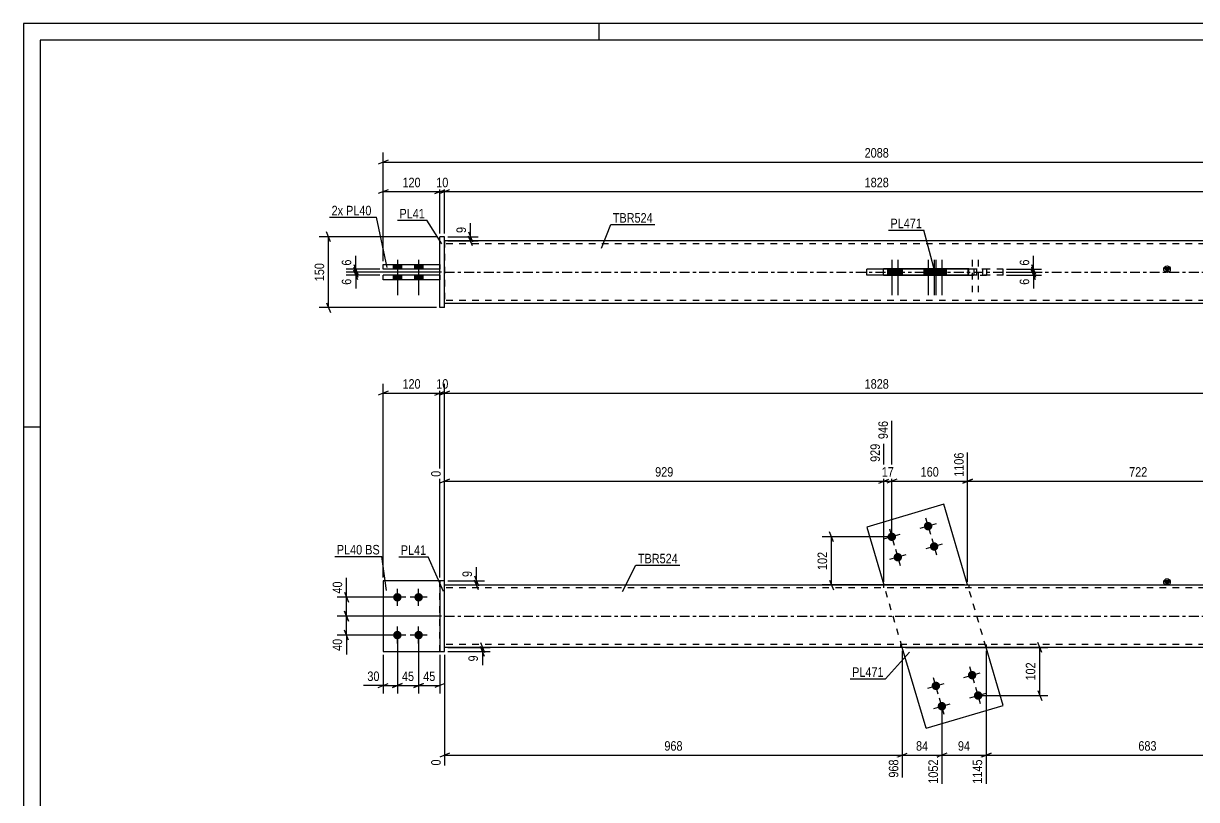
# Model space of a CAD drawing. Header units: millimetres. Extents: x 0 to 594, y 0 to 420.
# Drawn here: x 0 to 354.5, y 185.4 to 420 of the extents above; entities that cross this region are included whole.
import ezdxf

# ---------------------------------------------------------------- set-up
doc = ezdxf.new("R2010")
doc.units = ezdxf.units.MM
doc.linetypes.add('DXK_LINE_DOT2', pattern=[3.9198, 1.9599, -1.9599])
doc.linetypes.add('DXK_LINE_DOT3', pattern=[5.9187, 2.979, -0.9799, 0.9799, -0.9799])
doc.styles.add('Arial Narrow', font='ARIALN.TTF', dxfattribs={"height": 0.2})

# ---------------------------------------------------------------- blocks, each defined once
blk = doc.blocks.new('Unknown-585696487-1128')
at = {"color": 5, "linetype": 'Continuous'}
for p, q in [((594, 420), (0, 420)), ((0, 420), (0, 0)), ((174, 415), (174, 420)), ((589, 415), (5, 415)), ((5, 415), (5, 5)), ((5, 298), (0, 298))]:
    blk.add_line(p, q, dxfattribs=at)
blk = doc.blocks.new('Part-585696487-2000 - 1994')
at = {"linetype": 'Continuous'}
blk.add_hatch(color=2, dxfattribs=at).paths.add_polyline_path([(345.58, 250.28), (344.78, 251.68), (346.38, 251.68)])
at = {"color": 2, "linetype": 'Continuous'}
for p, q in [((127.28, 250.28), (388.43, 250.28)), ((345.58, 250.28), (344.78, 251.68)), ((344.78, 251.68), (346.38, 251.68)), ((346.38, 251.68), (345.58, 250.28)), ((388.43, 231.42), (127.28, 231.42))]:
    blk.add_line(p, q, dxfattribs=at)
at = {"color": 7, "linetype": 'DXK_LINE_DOT2'}
for p, q in [((127.28, 231.42), (127.28, 250.28)), ((388.43, 249.42), (127.28, 249.42)), ((259.86, 250.28), (259.86, 249.42)), ((285.73, 250.28), (285.73, 249.42)), ((388.43, 231.42), (388.43, 250.28)), ((388.43, 232.28), (127.28, 232.28)), ((265.18, 231.42), (265.18, 232.28)), ((291.05, 231.42), (291.05, 232.28))]:
    blk.add_line(p, q, dxfattribs=at)
at = {"color": 7, "linetype": 'DXK_LINE_DOT3'}
blk.add_line((127.28, 240.85), (388.43, 240.85), dxfattribs=at)
at = {"color": 2, "linetype": 'Continuous'}
blk.add_circle((345.58, 251.18), 1, dxfattribs=at)
blk = doc.blocks.new('Part-585696487-2017 - 1994')
at = {"color": 2, "linetype": 'Continuous'}
for p, q in [((125.85, 251.57), (108.71, 251.57)), ((108.71, 251.57), (108.71, 230.14)), ((108.71, 230.14), (125.85, 230.14))]:
    blk.add_line(p, q, dxfattribs=at)
at = {"color": 7, "linetype": 'DXK_LINE_DOT2'}
blk.add_line((125.85, 230.14), (125.85, 251.57), dxfattribs=at)
blk = doc.blocks.new('Part-585696487-2022 - 1994')
at = {"color": 7, "linetype": 'DXK_LINE_DOT2'}
for p, q in [((125.85, 251.57), (108.71, 251.57)), ((108.71, 251.57), (108.71, 230.14)), ((125.85, 230.14), (125.85, 251.57)), ((108.71, 230.14), (125.85, 230.14))]:
    blk.add_line(p, q, dxfattribs=at)
blk = doc.blocks.new('Part-585696487-2027 - 1994')
at = {"color": 2, "linetype": 'Continuous'}
for p, q in [((127.28, 251.57), (125.85, 251.57)), ((125.85, 251.57), (125.85, 230.14)), ((127.28, 230.14), (127.28, 251.57)), ((125.85, 230.14), (127.28, 230.14))]:
    blk.add_line(p, q, dxfattribs=at)
blk = doc.blocks.new('Part-585696487-2032 - 1994')
at = {"color": 2, "linetype": 'Continuous'}
for p, q in [((278.11, 274.69), (254.82, 267.8)), ((285.33, 250.28), (278.11, 274.69)), ((254.82, 267.8), (260, 250.28)), ((272.8, 207.02), (265.58, 231.42)), ((296.09, 213.9), (290.91, 231.42)), ((272.8, 207.02), (296.09, 213.9))]:
    blk.add_line(p, q, dxfattribs=at)
at = {"color": 7, "linetype": 'DXK_LINE_DOT2'}
for p, q in [((265.58, 231.42), (260, 250.28)), ((290.91, 231.42), (285.33, 250.28))]:
    blk.add_line(p, q, dxfattribs=at)
blk = doc.blocks.new('Bolt-585696487-2034 - 1994')
at = {"linetype": 'Continuous'}
for points in [[(112.99, 245.28, -1), (112.99, 247.85, -1)], [(119.42, 245.28, -1), (119.42, 247.85, -1)], [(112.99, 233.85, -1), (112.99, 236.42, -1)], [(119.42, 233.85, -1), (119.42, 236.42, -1)]]:
    blk.add_hatch(color=1, dxfattribs=at).paths.add_polyline_path(points)
at = {"color": 1, "linetype": 'Continuous'}
for p, q in [((112.99, 243.99), (112.99, 249.14)), ((119.42, 243.99), (119.42, 249.14)), ((115.56, 246.57), (110.42, 246.57)), ((121.99, 246.57), (116.85, 246.57)), ((112.99, 232.57), (112.99, 237.71)), ((119.42, 232.57), (119.42, 237.71)), ((115.56, 235.14), (110.42, 235.14)), ((121.99, 235.14), (116.85, 235.14))]:
    blk.add_line(p, q, dxfattribs=at)
blk = doc.blocks.new('Bolt-585696487-2035 - 1994')
at = {"linetype": 'Continuous'}
for points in [[(263.64, 265.19, -1), (261.17, 264.47, -1)], [(274.6, 268.44, -1), (272.13, 267.71, -1)], [(276.42, 262.27, -1), (273.96, 261.54, -1)], [(265.46, 259.03, -1), (263, 258.3, -1)]]:
    blk.add_hatch(color=1, dxfattribs=at).paths.add_polyline_path(points)
at = {"color": 1, "linetype": 'Continuous'}
for p, q in [((272.64, 270.54), (274.09, 265.6)), ((261.68, 267.3), (263.14, 262.36)), ((275.83, 268.8), (270.9, 267.34)), ((264.87, 265.56), (259.94, 264.1)), ((277.65, 262.63), (272.72, 261.18)), ((274.46, 264.37), (275.92, 259.44)), ((266.7, 259.39), (261.76, 257.94)), ((263.5, 261.13), (264.96, 256.2))]:
    blk.add_line(p, q, dxfattribs=at)
blk = doc.blocks.new('Bolt-585696487-2036 - 1994')
at = {"linetype": 'Continuous'}
for points in [[(285.45, 222.67, -1), (287.91, 223.4, -1)], [(274.49, 219.43, -1), (276.96, 220.16, -1)], [(287.27, 216.51, -1), (289.74, 217.24, -1)], [(276.31, 213.27, -1), (278.78, 214, -1)]]:
    blk.add_hatch(color=1, dxfattribs=at).paths.add_polyline_path(points)
at = {"color": 1, "linetype": 'Continuous'}
for p, q in [((284.22, 222.31), (289.15, 223.77)), ((287.41, 220.57), (285.95, 225.5)), ((273.26, 219.07), (278.19, 220.53)), ((276.45, 217.33), (274.99, 222.26)), ((286.04, 216.14), (290.97, 217.6)), ((289.23, 214.41), (287.78, 219.34)), ((275.08, 212.9), (280.01, 214.36)), ((278.27, 211.17), (276.82, 216.1))]:
    blk.add_line(p, q, dxfattribs=at)
blk = doc.blocks.new('Bolt-585696487-1689 - 1676')
at = {"linetype": 'Continuous'}
for points in [[(111.71, 345.69), (114.28, 345.69), (114.28, 347.11), (111.71, 347.11)], [(111.71, 345.69), (114.28, 345.69), (114.28, 347.11), (111.71, 347.11)], [(111.71, 342.54), (114.28, 342.54), (114.28, 343.97), (111.71, 343.97)], [(111.71, 342.54), (114.28, 342.54), (114.28, 343.97), (111.71, 343.97)], [(118.14, 345.69), (120.71, 345.69), (120.71, 347.11), (118.14, 347.11)], [(118.14, 345.69), (120.71, 345.69), (120.71, 347.11), (118.14, 347.11)], [(118.14, 342.54), (120.71, 342.54), (120.71, 343.97), (118.14, 343.97)], [(118.14, 342.54), (120.71, 342.54), (120.71, 343.97), (118.14, 343.97)]]:
    blk.add_hatch(color=1, dxfattribs=at).paths.add_polyline_path(points)
at = {"color": 1, "linetype": 'Continuous'}
for p, q in [((112.99, 348.54), (112.99, 337.83)), ((112.99, 348.54), (112.99, 337.83)), ((119.42, 348.54), (119.42, 337.83)), ((119.42, 348.54), (119.42, 337.83)), ((111.71, 347.11), (111.71, 345.69)), ((111.71, 347.11), (111.71, 345.69)), ((111.71, 343.97), (111.71, 342.54)), ((111.71, 343.97), (111.71, 342.54)), ((114.28, 347.11), (114.28, 345.69)), ((114.28, 347.11), (114.28, 345.69)), ((114.28, 343.97), (114.28, 342.54)), ((114.28, 343.97), (114.28, 342.54)), ((118.14, 347.11), (118.14, 345.69)), ((118.14, 347.11), (118.14, 345.69)), ((118.14, 343.97), (118.14, 342.54)), ((118.14, 343.97), (118.14, 342.54)), ((120.71, 347.11), (120.71, 345.69)), ((120.71, 347.11), (120.71, 345.69)), ((120.71, 343.97), (120.71, 342.54)), ((120.71, 343.97), (120.71, 342.54))]:
    blk.add_line(p, q, dxfattribs=at)
blk = doc.blocks.new('Part-585696487-1694 - 1676')
at = {"color": 2, "linetype": 'Continuous'}
for p, q in [((254.82, 343.97), (254.82, 345.69)), ((285.73, 345.69), (254.82, 345.69)), ((285.73, 343.97), (254.82, 343.97)), ((278.11, 343.97), (278.11, 345.69))]:
    blk.add_line(p, q, dxfattribs=at)
at = {"color": 7, "linetype": 'DXK_LINE_DOT2'}
for p, q in [((272.8, 343.97), (272.8, 345.69)), ((296.09, 345.69), (285.73, 345.69)), ((296.09, 343.97), (285.73, 343.97)), ((296.09, 343.97), (296.09, 345.69))]:
    blk.add_line(p, q, dxfattribs=at)
blk = doc.blocks.new('Part-585696487-1699 - 1676')
at = {"color": 2, "linetype": 'Continuous'}
for p, q in [((127.28, 355.54), (125.85, 355.54)), ((125.85, 334.11), (125.85, 355.54)), ((127.28, 334.11), (127.28, 355.54)), ((127.28, 334.11), (125.85, 334.11))]:
    blk.add_line(p, q, dxfattribs=at)
blk = doc.blocks.new('Part-585696487-1714 - 1676')
at = {"color": 2, "linetype": 'Continuous'}
for p, q in [((108.71, 347.11), (125.85, 347.11)), ((108.71, 345.69), (108.71, 347.11)), ((125.85, 345.69), (108.71, 345.69)), ((125.85, 347.11), (125.85, 345.69))]:
    blk.add_line(p, q, dxfattribs=at)
blk = doc.blocks.new('Part-585696487-1749 - 1676')
at = {"linetype": 'Continuous'}
blk.add_hatch(color=2, dxfattribs=at).paths.add_polyline_path([(345.58, 344.83), (344.78, 346.23), (346.38, 346.23)])
at = {"color": 2, "linetype": 'Continuous'}
for p, q in [((388.43, 354.26), (127.28, 354.26)), ((285.73, 345.83), (259.86, 345.83)), ((259.86, 345.69), (259.86, 345.83)), ((259.86, 343.97), (259.86, 343.83)), ((265.18, 345.69), (265.18, 345.83)), ((265.18, 343.97), (265.18, 343.83)), ((285.73, 343.83), (285.73, 345.83)), ((345.58, 344.83), (344.78, 346.23)), ((344.78, 346.23), (346.38, 346.23)), ((346.38, 346.23), (345.58, 344.83)), ((285.73, 343.83), (259.86, 343.83)), ((388.43, 335.4), (127.28, 335.4))]:
    blk.add_line(p, q, dxfattribs=at)
at = {"color": 7, "linetype": 'DXK_LINE_DOT2'}
for p, q in [((127.28, 354.26), (127.28, 335.4)), ((388.43, 353.4), (127.28, 353.4)), ((388.43, 354.26), (388.43, 335.4)), ((259.86, 343.83), (259.86, 345.69)), ((265.18, 343.83), (265.18, 345.69)), ((285.73, 345.83), (291.05, 345.83)), ((291.05, 345.83), (291.05, 343.83)), ((291.05, 343.83), (285.73, 343.83)), ((388.43, 336.26), (127.28, 336.26))]:
    blk.add_line(p, q, dxfattribs=at)
at = {"color": 7, "linetype": 'DXK_LINE_DOT3'}
blk.add_line((127.28, 344.83), (388.43, 344.83), dxfattribs=at)
at = {"color": 2, "linetype": 'Continuous'}
blk.add_circle((345.58, 345.73), 1, dxfattribs=at)
blk = doc.blocks.new('Bolt-585696487-1755 - 1676')
at = {"linetype": 'Continuous'}
for points in [[(263.69, 345.69), (261.12, 345.69), (261.12, 343.97), (263.69, 343.97)], [(265.51, 345.69), (262.94, 345.69), (262.94, 343.97), (265.51, 343.97)], [(274.65, 345.69), (272.08, 345.69), (272.08, 343.97), (274.65, 343.97)], [(276.47, 345.69), (273.9, 345.69), (273.9, 343.97), (276.47, 343.97)]]:
    blk.add_hatch(color=1, dxfattribs=at).paths.add_polyline_path(points)
at = {"color": 1, "linetype": 'Continuous'}
for p, q in [((262.41, 348.54), (262.41, 337.83)), ((264.23, 348.54), (264.23, 337.83)), ((273.37, 348.54), (273.37, 337.83)), ((275.19, 348.54), (275.19, 337.83)), ((261.12, 345.69), (261.12, 343.97)), ((262.94, 345.69), (262.94, 343.97)), ((263.69, 345.69), (263.69, 343.97)), ((265.51, 345.69), (265.51, 343.97)), ((272.08, 345.69), (272.08, 343.97)), ((273.9, 345.69), (273.9, 343.97)), ((274.65, 345.69), (274.65, 343.97)), ((276.47, 345.69), (276.47, 343.97))]:
    blk.add_line(p, q, dxfattribs=at)
blk = doc.blocks.new('Bolt-585696487-1756 - 1676')
at = {"linetype": 'Continuous'}
for points in [[(274.44, 343.97), (277.01, 343.97), (277.01, 345.69), (274.44, 345.69)], [(276.26, 343.97), (278.83, 343.97), (278.83, 345.69), (276.26, 345.69)]]:
    blk.add_hatch(color=1, dxfattribs=at).paths.add_polyline_path(points)
at = {"color": 1, "linetype": 'Continuous'}
for p, q in [((275.72, 348.54), (275.72, 337.83)), ((277.55, 348.54), (277.55, 337.83)), ((274.44, 345.69), (274.44, 343.97)), ((276.26, 345.69), (276.26, 343.97)), ((277.01, 345.69), (277.01, 343.97)), ((278.83, 345.69), (278.83, 343.97))]:
    blk.add_line(p, q, dxfattribs=at)
at = {"color": 1, "linetype": 'DXK_LINE_DOT2'}
for p, q in [((286.68, 348.54), (286.68, 337.83)), ((288.5, 348.54), (288.5, 337.83)), ((285.4, 345.69), (285.4, 343.97)), ((287.22, 345.69), (287.22, 343.97)), ((287.97, 345.69), (287.97, 343.97)), ((289.79, 345.69), (289.79, 343.97))]:
    blk.add_line(p, q, dxfattribs=at)
blk = doc.blocks.new('Part-585696487-1776 - 1676')
at = {"color": 2, "linetype": 'Continuous'}
for p, q in [((125.85, 343.97), (108.71, 343.97)), ((108.71, 342.54), (108.71, 343.97)), ((125.85, 343.97), (125.85, 342.54)), ((125.85, 342.54), (108.71, 342.54))]:
    blk.add_line(p, q, dxfattribs=at)
blk = doc.blocks.new('StraightDimension-585696487-2291 - 1994')
at = {"color": 7, "linetype": 'Continuous'}
for p, q in [((128.28, 231.42), (141.08, 231.42)), ((138.08, 232.92), (139.28, 229.92)), ((139.28, 228.64), (138.08, 231.64)), ((138.68, 230.14), (138.68, 231.42)), ((128.28, 230.14), (141.08, 230.14))]:
    blk.add_line(p, q, dxfattribs=at)
at = {"color": 0}
blk.add_wipeout([(137.93, 229.61), (133.73, 229.61), (133.73, 226.58), (137.93, 226.58)], dxfattribs=at)
at = {"color": 7, "linetype": 'Continuous'}
blk.add_line((138.68, 230.14), (138.68, 226.06), dxfattribs=at)
blk.add_line((138.68, 230.14), (138.68, 226.06), dxfattribs=at)
at = {"color": 3, "style": 'Arial Narrow'}
blk.add_text('9', height=2.86, rotation=90.0002, dxfattribs=at).set_placement((137.33, 227.18))
blk = doc.blocks.new('StraightDimension-585696487-2326 - 1994')
at = {"color": 7, "linetype": 'Continuous'}
for p, q in [((265.58, 230.42), (265.58, 192.06)), ((277.55, 212.63), (277.55, 190.23)), ((264.08, 198.25), (267.08, 199.45)), ((265.58, 198.85), (277.55, 198.85)), ((279.05, 199.45), (276.05, 198.25))]:
    blk.add_line(p, q, dxfattribs=at)
at = {"color": 0}
blk.add_wipeout([(273.99, 199.6), (273.99, 203.8), (269.13, 203.8), (269.13, 199.6)], dxfattribs=at)
at = {"color": 3, "style": 'Arial Narrow'}
blk.add_text('84', height=2.863, dxfattribs=at).set_placement((269.73, 200.2))
at = {"color": 0, "linetype": 'Continuous'}
blk.add_wipeout([(276.95, 198.15), (272.75, 198.15), (272.75, 189.63), (276.95, 189.63)], dxfattribs=at)
at = {"color": 3, "linetype": 'Continuous', "style": 'Arial Narrow'}
blk.add_text('1052', height=2.863, rotation=90.0002, dxfattribs=at).set_placement((276.35, 190.23))
blk = doc.blocks.new('StraightDimension-585696487-2366 - 1994')
at = {"color": 7, "linetype": 'Continuous'}
for p, q in [((112.99, 234.14), (112.99, 217.51)), ((119.42, 234.14), (119.42, 217.51)), ((111.49, 219.31), (114.49, 220.51)), ((112.99, 219.91), (119.42, 219.91)), ((120.92, 220.51), (117.92, 219.31))]:
    blk.add_line(p, q, dxfattribs=at)
at = {"color": 0}
blk.add_wipeout([(118.64, 220.66), (118.64, 224.86), (113.78, 224.86), (113.78, 220.66)], dxfattribs=at)
at = {"color": 3, "style": 'Arial Narrow'}
blk.add_text('45', height=2.863, dxfattribs=at).set_placement((114.38, 221.26))
blk = doc.blocks.new('StraightDimension-585696487-2139 - 1994')
at = {"color": 7, "linetype": 'Continuous'}
for p, q in [((244.8, 263.33), (243.6, 266.33)), ((261.41, 264.83), (241.35, 264.83)), ((244.2, 250.28), (244.2, 264.83)), ((243.6, 251.78), (244.8, 248.78)), ((284.33, 250.28), (241.35, 250.28))]:
    blk.add_line(p, q, dxfattribs=at)
at = {"color": 0}
blk.add_wipeout([(243.45, 260.9), (239.25, 260.9), (239.25, 254.21), (243.45, 254.21)], dxfattribs=at)
at = {"color": 3, "style": 'Arial Narrow'}
blk.add_text('102', height=2.863, rotation=90.0002, dxfattribs=at).set_placement((242.85, 254.81))
blk = doc.blocks.new('StraightDimension-585696487-2044 - 1994')
at = {"color": 7, "linetype": 'Continuous'}
for p, q in [((110.21, 308.86), (107.21, 307.66)), ((108.71, 252.57), (108.71, 311.11)), ((124.35, 307.66), (127.35, 308.86)), ((125.85, 252.57), (125.85, 311.11)), ((108.71, 308.26), (125.85, 308.26))]:
    blk.add_line(p, q, dxfattribs=at)
at = {"color": 0}
blk.add_wipeout([(120.62, 309.01), (120.62, 313.21), (113.94, 313.21), (113.94, 309.01)], dxfattribs=at)
at = {"color": 3, "style": 'Arial Narrow'}
blk.add_text('120', height=2.863, dxfattribs=at).set_placement((114.54, 309.61))
blk = doc.blocks.new('StraightDimension-585696487-2066 - 1994')
at = {"color": 7, "linetype": 'Continuous'}
for p, q in [((124.35, 307.66), (127.35, 308.86)), ((128.78, 308.86), (125.78, 307.66)), ((125.85, 252.57), (125.85, 311.11)), ((127.28, 252.57), (127.28, 311.11)), ((125.85, 308.26), (127.28, 308.26))]:
    blk.add_line(p, q, dxfattribs=at)
at = {"color": 0}
blk.add_wipeout([(128.99, 309.01), (128.99, 313.21), (124.14, 313.21), (124.14, 309.01)], dxfattribs=at)
at = {"color": 3, "style": 'Arial Narrow'}
blk.add_text('10', height=2.863, dxfattribs=at).set_placement((124.74, 309.61))
blk = doc.blocks.new('StraightDimension-585696487-2340 - 1994')
at = {"color": 7, "linetype": 'Continuous'}
for p, q in [((127.28, 229.14), (127.28, 195.72)), ((265.58, 230.42), (265.58, 192.06)), ((128.78, 199.45), (125.78, 198.25)), ((127.28, 198.85), (265.58, 198.85)), ((264.08, 198.25), (267.08, 199.45))]:
    blk.add_line(p, q, dxfattribs=at)
at = {"color": 0}
blk.add_wipeout([(199.77, 199.6), (199.77, 203.8), (193.09, 203.8), (193.09, 199.6)], dxfattribs=at)
at = {"color": 0, "linetype": 'Continuous'}
for points in [[(126.68, 198.15), (122.48, 198.15), (122.48, 195.12), (126.68, 195.12)], [(264.98, 198.15), (260.78, 198.15), (260.78, 191.46), (264.98, 191.46)]]:
    blk.add_wipeout(points, dxfattribs=at)
at = {"color": 3, "style": 'Arial Narrow'}
blk.add_text('968', height=2.863, dxfattribs=at).set_placement((193.69, 200.2))
at = {"color": 3, "linetype": 'Continuous', "style": 'Arial Narrow'}
for s, height, p in [('0', 2.86, (126.08, 195.72)), ('968', 2.863, (264.38, 192.06))]:
    blk.add_text(s, height=height, rotation=90.0002, dxfattribs=at).set_placement(p)
blk = doc.blocks.new('StraightDimension-585696487-2083 - 1994')
at = {"color": 7, "linetype": 'Continuous'}
for p, q in [((128.78, 308.86), (125.78, 307.66)), ((127.28, 252.57), (127.28, 311.11)), ((386.93, 307.66), (389.93, 308.86)), ((388.43, 252.57), (388.43, 311.11)), ((127.28, 308.26), (388.43, 308.26))]:
    blk.add_line(p, q, dxfattribs=at)
at = {"color": 0}
blk.add_wipeout([(262.11, 309.01), (262.11, 313.21), (253.6, 313.21), (253.6, 309.01)], dxfattribs=at)
at = {"color": 3, "style": 'Arial Narrow'}
blk.add_text('1828', height=2.863, dxfattribs=at).set_placement((254.2, 309.61))
blk = doc.blocks.new('StraightDimension-585696487-2416 - 1994')
at = {"color": 7, "linetype": 'Continuous'}
for p, q in [((262.41, 265.83), (262.41, 299.87)), ((285.33, 251.28), (285.33, 290.3)), ((263.91, 282.28), (260.91, 281.08)), ((262.41, 281.68), (285.33, 281.68)), ((283.83, 281.08), (286.83, 282.28))]:
    blk.add_line(p, q, dxfattribs=at)
at = {"color": 0, "linetype": 'Continuous'}
blk.add_wipeout([(284.73, 290.9), (280.53, 290.9), (280.53, 282.38), (284.73, 282.38)], dxfattribs=at)
at = {"color": 0}
blk.add_wipeout([(277.21, 282.43), (277.21, 286.63), (270.53, 286.63), (270.53, 282.43)], dxfattribs=at)
at = {"color": 3, "linetype": 'Continuous', "style": 'Arial Narrow'}
blk.add_text('1106', height=2.863, rotation=90.0002, dxfattribs=at).set_placement((284.13, 282.98))
at = {"color": 3, "style": 'Arial Narrow'}
blk.add_text('160', height=2.863, dxfattribs=at).set_placement((271.13, 283.03))
blk = doc.blocks.new('StraightDimension-585696487-2189 - 1994')
at = {"color": 7, "linetype": 'Continuous'}
for p, q in [((266.58, 231.42), (309.52, 231.42)), ((307.72, 229.92), (306.52, 232.92)), ((307.12, 216.87), (307.12, 231.42)), ((289.5, 216.87), (309.52, 216.87)), ((306.52, 218.37), (307.72, 215.37))]:
    blk.add_line(p, q, dxfattribs=at)
at = {"color": 0}
blk.add_wipeout([(306.37, 227.49), (302.17, 227.49), (302.17, 220.81), (306.37, 220.81)], dxfattribs=at)
at = {"color": 3, "style": 'Arial Narrow'}
blk.add_text('102', height=2.863, rotation=90.0002, dxfattribs=at).set_placement((305.77, 221.41))
blk = doc.blocks.new('StraightDimension-585696487-2432 - 1994')
at = {"color": 7, "linetype": 'Continuous'}
for p, q in [((285.33, 251.28), (285.33, 290.3)), ((388.43, 252.57), (388.43, 290.3)), ((286.83, 282.28), (283.83, 281.08)), ((285.33, 281.68), (388.43, 281.68)), ((386.93, 281.08), (389.93, 282.28))]:
    blk.add_line(p, q, dxfattribs=at)
at = {"color": 0, "linetype": 'Continuous'}
blk.add_wipeout([(387.83, 290.9), (383.63, 290.9), (383.63, 282.38), (387.83, 282.38)], dxfattribs=at)
at = {"color": 0}
blk.add_wipeout([(340.22, 282.43), (340.22, 286.63), (333.54, 286.63), (333.54, 282.43)], dxfattribs=at)
at = {"color": 3, "linetype": 'Continuous', "style": 'Arial Narrow'}
blk.add_text('1828', height=2.863, rotation=90.0002, dxfattribs=at).set_placement((387.23, 282.98))
at = {"color": 3, "style": 'Arial Narrow'}
blk.add_text('722', height=2.863, dxfattribs=at).set_placement((334.14, 283.03))
blk = doc.blocks.new('StraightDimension-585696487-2255 - 1994')
at = {"color": 7, "linetype": 'Continuous'}
for p, q in [((97.05, 242.35), (98.25, 239.35)), ((126.28, 240.85), (94.8, 240.85)), ((97.65, 235.14), (97.65, 240.85)), ((111.99, 235.14), (94.8, 235.14)), ((98.25, 233.64), (97.05, 236.64))]:
    blk.add_line(p, q, dxfattribs=at)
at = {"color": 0}
blk.add_wipeout([(96.9, 234.61), (92.7, 234.61), (92.7, 229.76), (96.9, 229.76)], dxfattribs=at)
at = {"color": 7, "linetype": 'Continuous'}
blk.add_line((97.65, 235.14), (97.65, 229.23), dxfattribs=at)
blk.add_line((97.65, 235.14), (97.65, 229.23), dxfattribs=at)
at = {"color": 3, "style": 'Arial Narrow'}
blk.add_text('40', height=2.863, rotation=90.0002, dxfattribs=at).set_placement((96.3, 230.36))
blk = doc.blocks.new('StraightDimension-585696487-2268 - 1994')
at = {"color": 7, "linetype": 'Continuous'}
for p, q in [((111.99, 246.57), (94.8, 246.57)), ((97.05, 248.07), (98.25, 245.07)), ((97.65, 240.85), (97.65, 246.57)), ((98.25, 239.35), (97.05, 242.35)), ((126.28, 240.85), (94.8, 240.85))]:
    blk.add_line(p, q, dxfattribs=at)
at = {"color": 0}
blk.add_wipeout([(96.9, 251.95), (92.7, 251.95), (92.7, 247.09), (96.9, 247.09)], dxfattribs=at)
at = {"color": 7, "linetype": 'Continuous'}
blk.add_line((97.65, 246.57), (97.65, 252.47), dxfattribs=at)
blk.add_line((97.65, 246.57), (97.65, 252.47), dxfattribs=at)
at = {"color": 3, "style": 'Arial Narrow'}
blk.add_text('40', height=2.863, rotation=90.0002, dxfattribs=at).set_placement((96.3, 247.69))
blk = doc.blocks.new('StraightDimension-585696487-2353 - 1994')
at = {"color": 7, "linetype": 'Continuous'}
for p, q in [((119.42, 234.14), (119.42, 217.51)), ((125.85, 229.14), (125.85, 217.51)), ((117.92, 219.31), (120.92, 220.51)), ((119.42, 219.91), (125.85, 219.91)), ((127.35, 220.51), (124.35, 219.31))]:
    blk.add_line(p, q, dxfattribs=at)
at = {"color": 0}
blk.add_wipeout([(125.06, 220.66), (125.06, 224.86), (120.21, 224.86), (120.21, 220.66)], dxfattribs=at)
at = {"color": 3, "style": 'Arial Narrow'}
blk.add_text('45', height=2.863, dxfattribs=at).set_placement((120.81, 221.26))
blk = doc.blocks.new('StraightDimension-585696487-2282 - 1994')
at = {"color": 7, "linetype": 'Continuous'}
for p, q in [((136.28, 253.07), (137.48, 250.07)), ((137.48, 248.78), (136.28, 251.78)), ((128.28, 251.57), (139.28, 251.57)), ((128.28, 250.28), (139.28, 250.28)), ((136.88, 250.28), (136.88, 251.57))]:
    blk.add_line(p, q, dxfattribs=at)
at = {"color": 0}
blk.add_wipeout([(136.13, 255.12), (131.93, 255.12), (131.93, 252.09), (136.13, 252.09)], dxfattribs=at)
at = {"color": 7, "linetype": 'Continuous'}
blk.add_line((136.88, 251.57), (136.88, 255.64), dxfattribs=at)
blk.add_line((136.88, 251.57), (136.88, 255.64), dxfattribs=at)
at = {"color": 3, "style": 'Arial Narrow'}
blk.add_text('9', height=2.86, rotation=90.0002, dxfattribs=at).set_placement((135.53, 252.69))
blk = doc.blocks.new('StraightDimension-585696487-2300 - 1994')
at = {"color": 7, "linetype": 'Continuous'}
for p, q in [((290.91, 230.42), (290.91, 190.23)), ((388.43, 229.14), (388.43, 190.23)), ((292.41, 199.45), (289.41, 198.25)), ((290.91, 198.85), (388.43, 198.85)), ((386.93, 198.25), (389.93, 199.45))]:
    blk.add_line(p, q, dxfattribs=at)
at = {"color": 0}
blk.add_wipeout([(343.01, 199.6), (343.01, 203.8), (336.33, 203.8), (336.33, 199.6)], dxfattribs=at)
at = {"color": 0, "linetype": 'Continuous'}
blk.add_wipeout([(387.83, 198.15), (383.63, 198.15), (383.63, 189.63), (387.83, 189.63)], dxfattribs=at)
at = {"color": 3, "style": 'Arial Narrow'}
blk.add_text('683', height=2.863, dxfattribs=at).set_placement((336.93, 200.2))
at = {"color": 3, "linetype": 'Continuous', "style": 'Arial Narrow'}
blk.add_text('1828', height=2.863, rotation=90.0002, dxfattribs=at).set_placement((387.23, 190.23))
blk = doc.blocks.new('StraightDimension-585696487-2312 - 1994')
at = {"color": 7, "linetype": 'Continuous'}
for p, q in [((290.91, 230.42), (290.91, 190.23)), ((277.55, 212.63), (277.55, 190.23)), ((279.05, 199.45), (276.05, 198.25)), ((277.55, 198.85), (290.91, 198.85)), ((289.41, 198.25), (292.41, 199.45))]:
    blk.add_line(p, q, dxfattribs=at)
at = {"color": 0}
blk.add_wipeout([(286.65, 199.6), (286.65, 203.8), (281.8, 203.8), (281.8, 199.6)], dxfattribs=at)
at = {"color": 3, "style": 'Arial Narrow'}
blk.add_text('94', height=2.863, dxfattribs=at).set_placement((282.4, 200.2))
at = {"color": 0, "linetype": 'Continuous'}
blk.add_wipeout([(290.31, 198.15), (286.11, 198.15), (286.11, 189.63), (290.31, 189.63)], dxfattribs=at)
at = {"color": 3, "linetype": 'Continuous', "style": 'Arial Narrow'}
blk.add_text('1145', height=2.863, rotation=90.0002, dxfattribs=at).set_placement((289.71, 190.23))
blk = doc.blocks.new('StraightDimension-585696487-2373 - 1994')
at = {"color": 7, "linetype": 'Continuous'}
for p, q in [((112.99, 234.14), (112.99, 217.51)), ((108.71, 229.14), (108.71, 217.51)), ((107.21, 219.31), (110.21, 220.51)), ((108.71, 219.91), (112.99, 219.91)), ((114.49, 220.51), (111.49, 219.31))]:
    blk.add_line(p, q, dxfattribs=at)
at = {"color": 0}
blk.add_wipeout([(108.18, 220.66), (108.18, 224.86), (103.33, 224.86), (103.33, 220.66)], dxfattribs=at)
at = {"color": 7, "linetype": 'Continuous'}
blk.add_line((108.71, 219.91), (102.8, 219.91), dxfattribs=at)
blk.add_line((108.71, 219.91), (102.8, 219.91), dxfattribs=at)
at = {"color": 3, "style": 'Arial Narrow'}
blk.add_text('30', height=2.863, dxfattribs=at).set_placement((103.93, 221.26))
blk = doc.blocks.new('StraightDimension-585696487-2384 - 1994')
at = {"color": 7, "linetype": 'Continuous'}
for p, q in [((260, 251.28), (260, 292.97)), ((127.28, 251.28), (127.28, 284.81)), ((128.78, 282.28), (125.78, 281.08)), ((127.28, 281.68), (260, 281.68)), ((258.5, 281.08), (261.5, 282.28))]:
    blk.add_line(p, q, dxfattribs=at)
at = {"color": 0, "linetype": 'Continuous'}
for points in [[(259.4, 293.57), (255.2, 293.57), (255.2, 286.88), (259.4, 286.88)], [(126.68, 285.41), (122.48, 285.41), (122.48, 282.38), (126.68, 282.38)]]:
    blk.add_wipeout(points, dxfattribs=at)
at = {"color": 0}
blk.add_wipeout([(196.98, 282.43), (196.98, 286.63), (190.3, 286.63), (190.3, 282.43)], dxfattribs=at)
at = {"color": 3, "linetype": 'Continuous', "style": 'Arial Narrow'}
for s, height, p in [('929', 2.863, (258.8, 287.48)), ('0', 2.86, (126.08, 282.98))]:
    blk.add_text(s, height=height, rotation=90.0002, dxfattribs=at).set_placement(p)
at = {"color": 3, "style": 'Arial Narrow'}
blk.add_text('929', height=2.863, dxfattribs=at).set_placement((190.9, 283.03))
blk = doc.blocks.new('StraightDimension-585696487-2400 - 1994')
at = {"color": 7, "linetype": 'Continuous'}
for p, q in [((262.41, 265.83), (262.41, 299.87)), ((260, 251.28), (260, 292.97)), ((258.5, 281.08), (261.5, 282.28)), ((260, 281.68), (262.41, 281.68)), ((263.91, 282.28), (260.91, 281.08))]:
    blk.add_line(p, q, dxfattribs=at)
at = {"color": 0, "linetype": 'Continuous'}
blk.add_wipeout([(261.81, 300.47), (257.61, 300.47), (257.61, 293.78), (261.81, 293.78)], dxfattribs=at)
at = {"color": 0}
blk.add_wipeout([(263.63, 282.43), (263.63, 286.63), (258.78, 286.63), (258.78, 282.43)], dxfattribs=at)
at = {"color": 3, "linetype": 'Continuous', "style": 'Arial Narrow'}
blk.add_text('946', height=2.863, rotation=90.0002, dxfattribs=at).set_placement((261.21, 294.38))
at = {"color": 3, "style": 'Arial Narrow'}
blk.add_text('17', height=2.863, dxfattribs=at).set_placement((259.38, 283.03))
blk = doc.blocks.new('StraightDimension-585696487-1872 - 1676')
at = {"color": 7, "linetype": 'Continuous'}
for p, q in [((108.71, 348.11), (108.71, 380.96)), ((407, 348.11), (407, 380.96)), ((110.21, 378.71), (107.21, 377.51)), ((108.71, 378.11), (407, 378.11)), ((405.5, 377.51), (408.5, 378.71))]:
    blk.add_line(p, q, dxfattribs=at)
at = {"color": 0}
blk.add_wipeout([(262.11, 378.86), (262.11, 383.06), (253.6, 383.06), (253.6, 378.86)], dxfattribs=at)
at = {"color": 3, "style": 'Arial Narrow'}
blk.add_text('2088', height=2.863, dxfattribs=at).set_placement((254.2, 379.46))
blk = doc.blocks.new('StraightDimension-585696487-1892 - 1676')
at = {"color": 7, "linetype": 'Continuous'}
for p, q in [((124.85, 355.54), (89.35, 355.54)), ((92.8, 354.04), (91.6, 357.04)), ((92.2, 334.11), (92.2, 355.54)), ((124.85, 334.11), (89.35, 334.11)), ((91.6, 335.61), (92.8, 332.61))]:
    blk.add_line(p, q, dxfattribs=at)
at = {"color": 0}
blk.add_wipeout([(91.45, 348.17), (87.25, 348.17), (87.25, 341.49), (91.45, 341.49)], dxfattribs=at)
at = {"color": 3, "style": 'Arial Narrow'}
blk.add_text('150', height=2.863, rotation=90.0002, dxfattribs=at).set_placement((90.85, 342.09))
blk = doc.blocks.new('StraightDimension-585696487-1778 - 1676')
at = {"color": 7, "linetype": 'Continuous'}
for p, q in [((128.28, 355.54), (137.46, 355.54)), ((134.46, 357.04), (135.66, 354.04)), ((135.66, 352.76), (134.46, 355.76)), ((135.06, 354.26), (135.06, 355.54)), ((128.28, 354.26), (137.46, 354.26))]:
    blk.add_line(p, q, dxfattribs=at)
at = {"color": 0}
blk.add_wipeout([(134.31, 359.1), (130.11, 359.1), (130.11, 356.07), (134.31, 356.07)], dxfattribs=at)
at = {"color": 7, "linetype": 'Continuous'}
blk.add_line((135.06, 355.54), (135.06, 359.62), dxfattribs=at)
blk.add_line((135.06, 355.54), (135.06, 359.62), dxfattribs=at)
at = {"color": 3, "style": 'Arial Narrow'}
blk.add_text('9', height=2.86, rotation=90.0002, dxfattribs=at).set_placement((133.71, 356.67))
blk = doc.blocks.new('StraightDimension-585696487-1883 - 1676')
at = {"color": 7, "linetype": 'Continuous'}
for p, q in [((297.09, 344.83), (307.67, 344.83)), ((297.09, 343.97), (307.67, 343.97)), ((304.67, 346.33), (305.87, 343.33)), ((305.87, 342.47), (304.67, 345.47)), ((305.27, 343.97), (305.27, 344.83))]:
    blk.add_line(p, q, dxfattribs=at)
at = {"color": 0}
blk.add_wipeout([(304.52, 343.45), (300.32, 343.45), (300.32, 340.42), (304.52, 340.42)], dxfattribs=at)
at = {"color": 7, "linetype": 'Continuous'}
blk.add_line((305.27, 343.97), (305.27, 339.89), dxfattribs=at)
blk.add_line((305.27, 343.97), (305.27, 339.89), dxfattribs=at)
at = {"color": 3, "style": 'Arial Narrow'}
blk.add_text('6', height=2.86, rotation=90.0002, dxfattribs=at).set_placement((303.92, 341.02))
blk = doc.blocks.new('StraightDimension-585696487-1919 - 1676')
at = {"color": 7, "linetype": 'Continuous'}
for p, q in [((107.71, 345.69), (97.55, 345.69)), ((126.28, 344.83), (97.55, 344.83)), ((99.8, 347.19), (101, 344.19)), ((101, 343.33), (99.8, 346.33)), ((100.4, 344.83), (100.4, 345.69))]:
    blk.add_line(p, q, dxfattribs=at)
at = {"color": 0}
blk.add_wipeout([(99.65, 349.24), (95.45, 349.24), (95.45, 346.21), (99.65, 346.21)], dxfattribs=at)
at = {"color": 7, "linetype": 'Continuous'}
blk.add_line((100.4, 345.69), (100.4, 349.76), dxfattribs=at)
blk.add_line((100.4, 345.69), (100.4, 349.76), dxfattribs=at)
at = {"color": 3, "style": 'Arial Narrow'}
blk.add_text('6', height=2.86, rotation=90.0002, dxfattribs=at).set_placement((99.05, 346.81))
blk = doc.blocks.new('StraightDimension-585696487-1841 - 1676')
at = {"color": 7, "linetype": 'Continuous'}
for p, q in [((128.78, 369.76), (125.78, 368.56)), ((127.28, 356.54), (127.28, 372.01)), ((127.28, 369.16), (388.43, 369.16)), ((386.93, 368.56), (389.93, 369.76)), ((388.43, 356.54), (388.43, 372.01))]:
    blk.add_line(p, q, dxfattribs=at)
at = {"color": 0}
blk.add_wipeout([(262.11, 369.91), (262.11, 374.11), (253.6, 374.11), (253.6, 369.91)], dxfattribs=at)
at = {"color": 3, "style": 'Arial Narrow'}
blk.add_text('1828', height=2.863, dxfattribs=at).set_placement((254.2, 370.51))
blk = doc.blocks.new('StraightDimension-585696487-1851 - 1676')
at = {"color": 7, "linetype": 'Continuous'}
for p, q in [((110.21, 369.76), (107.21, 368.56)), ((108.71, 348.11), (108.71, 372.01)), ((108.71, 369.16), (125.85, 369.16)), ((124.35, 368.56), (127.35, 369.76)), ((125.85, 356.54), (125.85, 372.01))]:
    blk.add_line(p, q, dxfattribs=at)
at = {"color": 0}
blk.add_wipeout([(120.62, 369.91), (120.62, 374.11), (113.94, 374.11), (113.94, 369.91)], dxfattribs=at)
at = {"color": 3, "style": 'Arial Narrow'}
blk.add_text('120', height=2.863, dxfattribs=at).set_placement((114.54, 370.51))
blk = doc.blocks.new('StraightDimension-585696487-1861 - 1676')
at = {"color": 7, "linetype": 'Continuous'}
for p, q in [((124.35, 368.56), (127.35, 369.76)), ((128.78, 369.76), (125.78, 368.56)), ((125.85, 356.54), (125.85, 372.01)), ((125.85, 369.16), (127.28, 369.16)), ((127.28, 356.54), (127.28, 372.01))]:
    blk.add_line(p, q, dxfattribs=at)
at = {"color": 0}
blk.add_wipeout([(128.99, 369.91), (128.99, 374.11), (124.14, 374.11), (124.14, 369.91)], dxfattribs=at)
at = {"color": 3, "style": 'Arial Narrow'}
blk.add_text('10', height=2.863, dxfattribs=at).set_placement((124.74, 370.51))
blk = doc.blocks.new('StraightDimension-585696487-1887 - 1676')
at = {"color": 7, "linetype": 'Continuous'}
for p, q in [((297.09, 345.69), (307.67, 345.69)), ((297.09, 344.83), (307.67, 344.83)), ((304.67, 347.19), (305.87, 344.19)), ((305.87, 343.33), (304.67, 346.33)), ((305.27, 344.83), (305.27, 345.69))]:
    blk.add_line(p, q, dxfattribs=at)
at = {"color": 0}
blk.add_wipeout([(304.52, 349.24), (300.32, 349.24), (300.32, 346.21), (304.52, 346.21)], dxfattribs=at)
at = {"color": 7, "linetype": 'Continuous'}
blk.add_line((305.27, 345.69), (305.27, 349.76), dxfattribs=at)
blk.add_line((305.27, 345.69), (305.27, 349.76), dxfattribs=at)
at = {"color": 3, "style": 'Arial Narrow'}
blk.add_text('6', height=2.86, rotation=90.0002, dxfattribs=at).set_placement((303.92, 346.81))
blk = doc.blocks.new('StraightDimension-585696487-1903 - 1676')
at = {"color": 7, "linetype": 'Continuous'}
for p, q in [((126.28, 344.83), (97.55, 344.83)), ((107.71, 343.97), (97.55, 343.97)), ((99.8, 346.33), (101, 343.33)), ((101, 342.47), (99.8, 345.47)), ((100.4, 343.97), (100.4, 344.83))]:
    blk.add_line(p, q, dxfattribs=at)
at = {"color": 0}
blk.add_wipeout([(99.65, 343.45), (95.45, 343.45), (95.45, 340.42), (99.65, 340.42)], dxfattribs=at)
at = {"color": 7, "linetype": 'Continuous'}
blk.add_line((100.4, 343.97), (100.4, 339.89), dxfattribs=at)
blk.add_line((100.4, 343.97), (100.4, 339.89), dxfattribs=at)
at = {"color": 3, "style": 'Arial Narrow'}
blk.add_text('6', height=2.86, rotation=90.0002, dxfattribs=at).set_placement((99.05, 341.02))
blk = doc.blocks.new('Mark-585696487-1996 - 1994')
at = {"color": 0}
blk.add_wipeout([(197.75, 256.84), (197.75, 259.84), (185.69, 259.84), (185.69, 256.84)], dxfattribs=at)
blk.add_wipeout([(197.75, 256.84), (197.75, 259.84), (185.69, 259.84), (185.69, 256.84)], dxfattribs=at)
at = {"color": 30, "linetype": 'Continuous'}
for p, q in [((181.01, 248.34), (185.09, 256.24)), ((185.09, 256.24), (198.35, 256.24))]:
    blk.add_line(p, q, dxfattribs=at)
at = {"color": 3, "style": 'Arial Narrow'}
blk.add_text('TBR524', height=2.863, dxfattribs=at).set_placement((185.69, 256.84))
blk = doc.blocks.new('MarkSet-585696487-2462 - 1994')
at = {"color": 0}
blk.add_wipeout([(102.38, 259.52), (102.38, 262.52), (94.7, 262.52), (94.7, 259.52)], dxfattribs=at)
blk.add_wipeout([(102.38, 259.52), (102.38, 262.52), (94.7, 262.52), (94.7, 259.52)], dxfattribs=at)
blk.add_wipeout([(107.66, 259.52), (107.66, 262.52), (103.28, 262.52), (103.28, 259.52)], dxfattribs=at)
blk.add_wipeout([(107.66, 259.52), (107.66, 262.52), (103.28, 262.52), (103.28, 259.52)], dxfattribs=at)
at = {"color": 30, "linetype": 'Continuous'}
for p in [(94.1, 258.92), (109.71, 248.64)]:
    blk.add_line(p, (108.26, 258.92), dxfattribs=at)
at = {"color": 3, "style": 'Arial Narrow'}
for s, p in [('PL40', (94.7, 259.52)), ('BS', (103.28, 259.52))]:
    blk.add_text(s, height=2.863, dxfattribs=at).set_placement(p)
blk = doc.blocks.new('Mark-585696487-2023 - 1994')
at = {"color": 0}
blk.add_wipeout([(121.7, 259.39), (121.7, 262.39), (114.02, 262.39), (114.02, 259.39)], dxfattribs=at)
blk.add_wipeout([(121.7, 259.39), (121.7, 262.39), (114.02, 262.39), (114.02, 259.39)], dxfattribs=at)
at = {"color": 30, "linetype": 'Continuous'}
for p in [(113.42, 258.79), (126.92, 248.35)]:
    blk.add_line(p, (122.3, 258.79), dxfattribs=at)
at = {"color": 3, "style": 'Arial Narrow'}
blk.add_text('PL41', height=2.863, dxfattribs=at).set_placement((114.02, 259.39))
blk = doc.blocks.new('Mark-585696487-2028 - 1994')
at = {"color": 0}
blk.add_wipeout([(259.93, 222.52), (259.93, 225.52), (250.42, 225.52), (250.42, 222.52)], dxfattribs=at)
blk.add_wipeout([(259.93, 222.52), (259.93, 225.52), (250.42, 225.52), (250.42, 222.52)], dxfattribs=at)
at = {"color": 30, "linetype": 'Continuous'}
for p in [(267.72, 229.97), (249.82, 221.92)]:
    blk.add_line(p, (260.53, 221.92), dxfattribs=at)
at = {"color": 3, "style": 'Arial Narrow'}
blk.add_text('PL471', height=2.863, dxfattribs=at).set_placement((250.42, 222.52))
blk = doc.blocks.new('Mark-585696487-1690 - 1676')
at = {"color": 0}
blk.add_wipeout([(271.52, 358.12), (271.52, 361.12), (262.01, 361.12), (262.01, 358.12)], dxfattribs=at)
blk.add_wipeout([(271.52, 358.12), (271.52, 361.12), (262.01, 361.12), (262.01, 358.12)], dxfattribs=at)
at = {"color": 30, "linetype": 'Continuous'}
for p in [(261.41, 357.52), (275.5, 344.59)]:
    blk.add_line(p, (272.12, 357.52), dxfattribs=at)
at = {"color": 3, "style": 'Arial Narrow'}
blk.add_text('PL471', height=2.863, dxfattribs=at).set_placement((262.01, 358.12))
blk = doc.blocks.new('Mark-585696487-1695 - 1676')
at = {"color": 0}
blk.add_wipeout([(121.31, 361.1), (121.31, 364.1), (113.63, 364.1), (113.63, 361.1)], dxfattribs=at)
blk.add_wipeout([(121.31, 361.1), (121.31, 364.1), (113.63, 364.1), (113.63, 361.1)], dxfattribs=at)
at = {"color": 30, "linetype": 'Continuous'}
for p in [(113.03, 360.5), (126.39, 353.36)]:
    blk.add_line(p, (121.91, 360.5), dxfattribs=at)
at = {"color": 3, "style": 'Arial Narrow'}
blk.add_text('PL41', height=2.863, dxfattribs=at).set_placement((113.63, 361.1))
blk = doc.blocks.new('MarkSet-585696487-1957 - 1676')
at = {"color": 0}
blk.add_wipeout([(96.59, 362.02), (96.59, 365.02), (93.12, 365.02), (93.12, 362.02)], dxfattribs=at)
blk.add_wipeout([(96.59, 362.02), (96.59, 365.02), (93.12, 365.02), (93.12, 362.02)], dxfattribs=at)
blk.add_wipeout([(105.16, 362.02), (105.16, 365.02), (97.49, 365.02), (97.49, 362.02)], dxfattribs=at)
blk.add_wipeout([(105.16, 362.02), (105.16, 365.02), (97.49, 365.02), (97.49, 362.02)], dxfattribs=at)
at = {"color": 30, "linetype": 'Continuous'}
for p in [(92.52, 361.42), (109.92, 346.23)]:
    blk.add_line(p, (106.66, 361.42), dxfattribs=at)
at = {"color": 3, "style": 'Arial Narrow'}
for s, p in [('2x', (93.12, 362.02)), ('PL40', (97.49, 362.02))]:
    blk.add_text(s, height=2.863, dxfattribs=at).set_placement(p)
blk = doc.blocks.new('Mark-585696487-1745 - 1676')
at = {"color": 0}
blk.add_wipeout([(190.17, 359.81), (190.17, 362.81), (178.11, 362.81), (178.11, 359.81)], dxfattribs=at)
blk.add_wipeout([(190.17, 359.81), (190.17, 362.81), (178.11, 362.81), (178.11, 359.81)], dxfattribs=at)
at = {"color": 30, "linetype": 'Continuous'}
for p, q in [((174.69, 352.13), (177.51, 359.21)), ((177.51, 359.21), (190.77, 359.21))]:
    blk.add_line(p, q, dxfattribs=at)
at = {"color": 3, "style": 'Arial Narrow'}
blk.add_text('TBR524', height=2.863, dxfattribs=at).set_placement((178.11, 359.81))

msp = doc.modelspace()

# ---------------------------------------------------------------- block references
for name in ['Unknown-585696487-1128', 'Part-585696487-1699 - 1676', 'Part-585696487-1749 - 1676', 'Bolt-585696487-1689 - 1676', 'Bolt-585696487-1755 - 1676', 'Bolt-585696487-1756 - 1676', 'Part-585696487-1714 - 1676', 'Part-585696487-1776 - 1676', 'Part-585696487-1694 - 1676', 'Part-585696487-2032 - 1994', 'Bolt-585696487-2035 - 1994', 'Part-585696487-2000 - 1994', 'Part-585696487-2017 - 1994', 'Part-585696487-2022 - 1994', 'Bolt-585696487-2034 - 1994', 'Part-585696487-2027 - 1994', 'Bolt-585696487-2036 - 1994']:
    msp.add_blockref(name, (0, 0))

# ---------------------------------------------------------------- next in the draw order: block references
for name in ['StraightDimension-585696487-1872 - 1676', 'StraightDimension-585696487-1883 - 1676', 'StraightDimension-585696487-2044 - 1994', 'StraightDimension-585696487-2139 - 1994', 'StraightDimension-585696487-2366 - 1994', 'StraightDimension-585696487-2291 - 1994', 'StraightDimension-585696487-2326 - 1994']:
    msp.add_blockref(name, (0, 0))

# ---------------------------------------------------------------- next in the draw order: block references
for name in ['StraightDimension-585696487-1778 - 1676', 'StraightDimension-585696487-1892 - 1676', 'StraightDimension-585696487-1887 - 1676', 'StraightDimension-585696487-2066 - 1994', 'StraightDimension-585696487-2340 - 1994']:
    msp.add_blockref(name, (0, 0))

# ---------------------------------------------------------------- next in the draw order: block references
for name in ['StraightDimension-585696487-1841 - 1676', 'StraightDimension-585696487-1919 - 1676', 'StraightDimension-585696487-2083 - 1994', 'StraightDimension-585696487-2255 - 1994', 'StraightDimension-585696487-2189 - 1994']:
    msp.add_blockref(name, (0, 0))

# ---------------------------------------------------------------- next in the draw order: block references
for name in ['StraightDimension-585696487-1851 - 1676', 'Mark-585696487-1745 - 1676', 'Mark-585696487-1690 - 1676', 'StraightDimension-585696487-1903 - 1676', 'StraightDimension-585696487-2416 - 1994', 'StraightDimension-585696487-2282 - 1994', 'StraightDimension-585696487-2268 - 1994', 'StraightDimension-585696487-2373 - 1994', 'StraightDimension-585696487-2353 - 1994', 'Mark-585696487-2028 - 1994', 'StraightDimension-585696487-2300 - 1994']:
    msp.add_blockref(name, (0, 0))

# ---------------------------------------------------------------- next in the draw order: block references
for name in ['StraightDimension-585696487-1861 - 1676', 'MarkSet-585696487-1957 - 1676', 'StraightDimension-585696487-2384 - 1994', 'StraightDimension-585696487-2432 - 1994', 'MarkSet-585696487-2462 - 1994', 'StraightDimension-585696487-2312 - 1994']:
    msp.add_blockref(name, (0, 0))

# ---------------------------------------------------------------- next in the draw order: block references
for name in ['Mark-585696487-1695 - 1676', 'StraightDimension-585696487-2400 - 1994', 'Mark-585696487-2023 - 1994', 'Mark-585696487-1996 - 1994']:
    msp.add_blockref(name, (0, 0))

doc.saveas('drawing.dxf')
